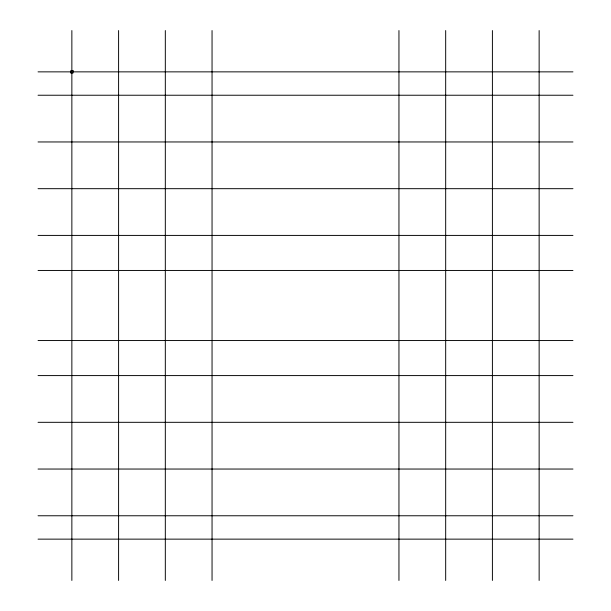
<?xml version="1.0" encoding="UTF-8"?>
<svg xmlns="http://www.w3.org/2000/svg" width="611" height="611" viewBox="0 0 611 611"><rect width="100%" height="100%" fill="white"/><g stroke="black" fill="none" stroke-linecap="round" stroke-linejoin="round"><path stroke-width="0.92" d="M38.042 71.861L71.418 71.861M73.32 71.861L572.958 71.861M38.042 95.232L572.958 95.232M38.042 141.958L572.958 141.958M38.042 188.684L572.958 188.684M38.042 235.411L572.958 235.411M38.042 270.452L572.958 270.452M38.042 340.548L572.958 340.548M38.042 375.589L572.958 375.589M38.042 422.316L572.958 422.316M38.042 469.042L572.958 469.042M38.042 515.768L572.958 515.768M38.042 539.139L572.958 539.139M539.139 30.55L539.139 580.45M492.405 30.55L492.405 580.45M445.679 30.55L445.679 580.45M398.952 30.55L398.952 580.45M212.048 30.55L212.048 580.45M165.321 30.55L165.321 580.45M118.595 30.55L118.595 580.45M71.861 30.55L71.861 580.45M73.03 70.7L70.7 70.7L70.7 73.03L73.03 73.03L73.03 70.7"/></g></svg>
